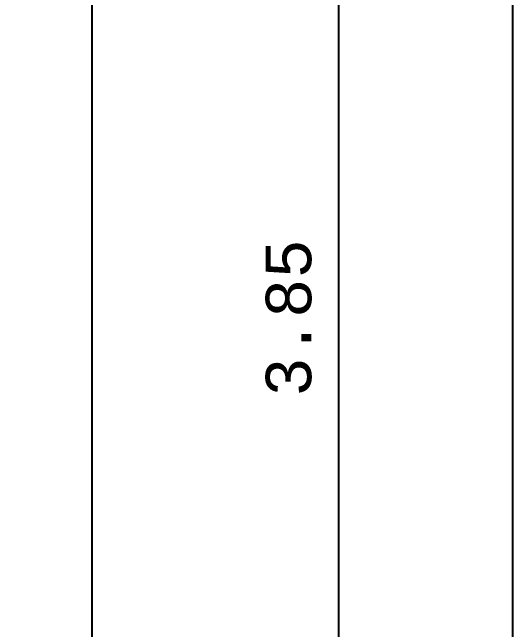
# Model space of a CAD drawing. Header units: inches. Extents: x -9 to 337, y -247 to 209.
# Drawn here: x 284.238 to 285.887, y 70.251 to 72.286 of the extents above; entities that cross this region are included whole.
import ezdxf

# ---------------------------------------------------------------- set-up
doc = ezdxf.new("R2010")
doc.units = ezdxf.units.IN
doc.header["$MEASUREMENT"] = 0
doc.header["$PDMODE"] = 34
doc.styles.add('MONOTXT4', font='monotxt4.shx')
doc.dimstyles.new('E100', dxfattribs={"dimtxt": 0.15, "dimasz": 0.2, "dimexe": 0.15, "dimexo": 0.02, "dimgap": 0.09, "dimtad": 1, "dimzin": 0, "dimdsep": 46, "dimtxsty": 'MONOTXT4', "dimblk": 'DOTSMALL', "dimcen": 0.01, "dimdle": 0.15, "dimclrd": 1, "dimclre": 1, "dimclrt": 2, "dimadec": 0, "dimazin": 0, "dimtfac": 1, "dimtofl": 0, "dimtmove": 1, "dimatfit": 1, "dimldrblk": 'OPEN90', "dimfxl": 1, "dimtolj": 1, "dimtzin": 0, "dimarcsym": 0})

# ---------------------------------------------------------------- blocks, each defined once
blk = doc.blocks.new('_DotSmall')
at = {"color": 0, "linetype": 'ByBlock', "const_width": 0.5}
blk.add_lwpolyline([(-0.0625, 0, 1), (0.0625, 0, 1)], format="xyb", close=True, dxfattribs=at)
blk = doc.blocks.new('*D522')
at = {"color": 1, "lineweight": -2, "transparency": 16777216}
for p, q in [((285.3142, 69.2032), (285.3142, 73.3532)), ((285.8668, 73.2032), (285.1642, 73.2032)), ((285.8668, 69.3532), (285.1642, 69.3532))]:
    blk.add_line(p, q, dxfattribs=at)
at = {"layer": 'DEFPOINTS', "color": 0, "transparency": 16777216}
for p in [(285.3142, 73.2032), (285.8868, 73.2032), (285.8868, 69.3532)]:
    blk.add_point(p, dxfattribs=at)
at = {"color": 1, "lineweight": -2, "transparency": 16777216, "xscale": 0.2, "yscale": 0.2, "zscale": 0.2}
for p, rotation in [((285.3142, 73.2032), 90), ((285.3142, 69.3532), 270)]:
    blk.add_blockref('_DotSmall', p, dxfattribs=dict(at, rotation=rotation))
at = {"color": 2, "transparency": 16777216, "insert": (285.1492, 71.2782), "char_height": 0.15, "attachment_point": 5, "rotation": 90, "style": 'MONOTXT4'}
blk.add_mtext('\\A1;3.85', dxfattribs=at)
blk = doc.blocks.new('_Open90')
at = {"color": 0, "linetype": 'ByBlock', "lineweight": -2}
for p, q in [((-0.5, 0.5), (0, 0)), ((0, 0), (-1, 0)), ((0, 0), (-0.5, -0.5))]:
    blk.add_line(p, q, dxfattribs=at)
blk = doc.blocks.new('*D523')
at = {"color": 1, "lineweight": -2, "transparency": 16777216}
for p, q in [((284.5014, 65.1282), (284.5014, 73.4282)), ((285.8668, 73.2782), (284.3514, 73.2782)), ((285.8668, 65.2782), (284.3514, 65.2782))]:
    blk.add_line(p, q, dxfattribs=at)
at = {"layer": 'DEFPOINTS', "color": 0, "transparency": 16777216}
for p in [(284.5014, 73.2782), (285.8868, 73.2782), (285.8868, 65.2782)]:
    blk.add_point(p, dxfattribs=at)
at = {"color": 1, "lineweight": -2, "transparency": 16777216, "xscale": 0.2, "yscale": 0.2, "zscale": 0.2}
for p, rotation in [((284.5014, 73.2782), 90), ((284.5014, 65.2782), 270)]:
    blk.add_blockref('_DotSmall', p, dxfattribs=dict(at, rotation=rotation))
at = {"color": 2, "transparency": 16777216, "insert": (284.3364, 69.2782), "char_height": 0.15, "attachment_point": 5, "rotation": 90, "style": 'MONOTXT4'}
blk.add_mtext('\\A1;8.00', dxfattribs=at)

msp = doc.modelspace()

# ---------------------------------------------------------------- linework, layer by layer
at = {"color": 2}
msp.add_line((285.8868, 73.2782), (285.8868, 65.2782), dxfattribs=at)

# ---------------------------------------------------------------- dimensions: what is measured, and where the dimension line sits
for base, p1, p2, picture, middle in [((284.5014, 73.2782), (285.8868, 65.2782), (285.8868, 73.2782), '*D523', (284.3364, 69.2782)), ((285.3142, 73.2032), (285.8868, 69.3532), (285.8868, 73.2032), '*D522', (285.1492, 71.2782))]:
    dim = msp.add_linear_dim(base=base, p1=p1, p2=p2, angle=90, dimstyle='E100')
    dim.commit()
    dim.dimension.update_dxf_attribs({"geometry": picture, "text_midpoint": middle})

doc.saveas('drawing.dxf')
